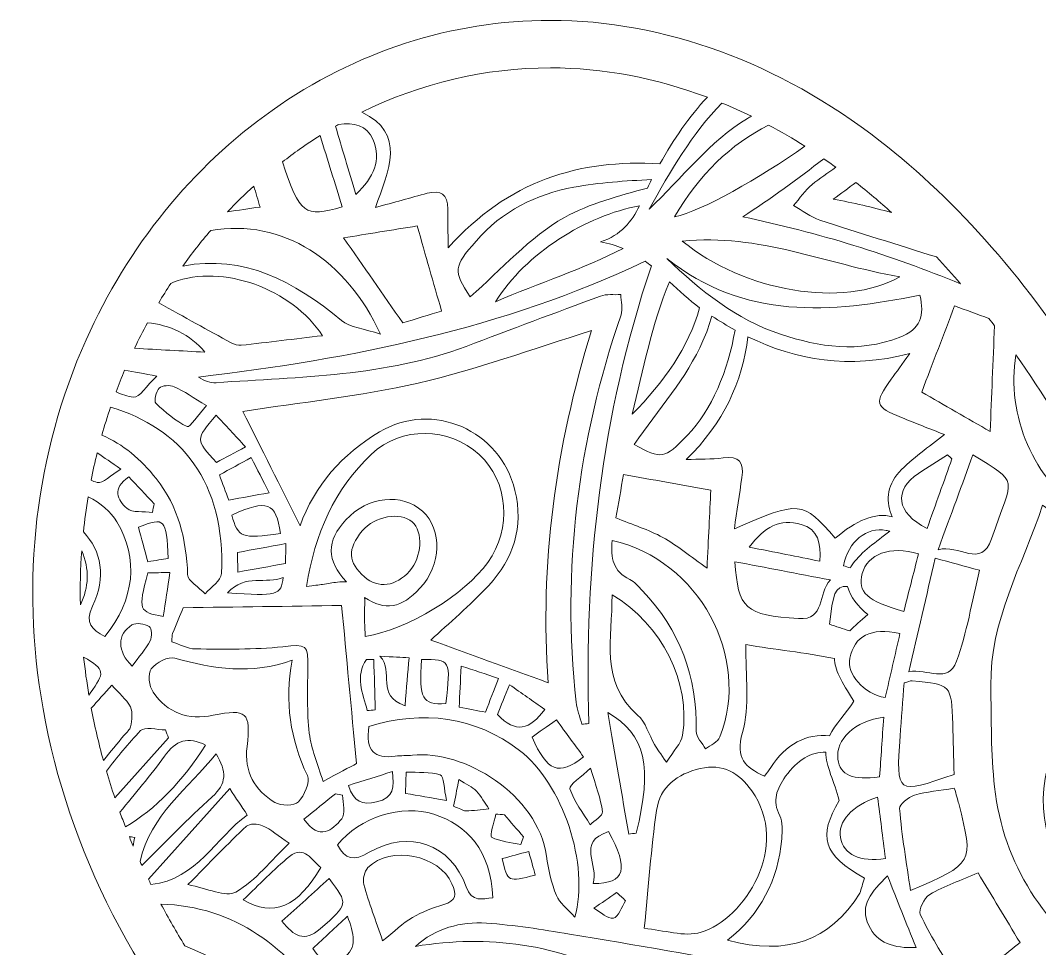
# Model space of a CAD drawing. Extents: x 49 to 10099, y -910 to -90.
# Drawn here: x 5768.9 to 6198, y -482.6 to -91.8 of the extents above; entities that cross this region are included whole.
import ezdxf

# ---------------------------------------------------------------- set-up
doc = ezdxf.new("R2010")
doc.units = 0
doc.header["$MEASUREMENT"] = 0
doc.layers.add('Layer 1', color=7, linetype='Continuous')

msp = doc.modelspace()

# ---------------------------------------------------------------- linework, layer by layer
at = {"layer": 'Layer 1', "lineweight": 0}
for points, knots in [([(6643.48, -226.33), (6625.85, -186.9), (6598.75, -153.49), (6565.11, -129.71), (6530.04, -104.91), (6489.53, -91.8), (6447.95, -91.8), (6400.05, -91.8), (6352.03, -109.39), (6309.06, -142.66), (6276.36, -167.98), (6246.49, -202.19), (6220, -244.61), (6193.52, -202.2), (6163.66, -168), (6130.95, -142.67), (6087.98, -109.4), (6039.95, -91.81), (5992.04, -91.8), (5950.47, -91.8), (5909.96, -104.91), (5874.9, -129.69), (5841.25, -153.47), (5814.15, -186.88), (5796.52, -226.31), (5775.14, -274.13), (5768.87, -327.84), (5778.41, -381.63), (5788.97, -441.15), (5817.77, -497.53), (5864, -549.22), (6017.89, -721.22), (6194.96, -885.08), (6196.74, -886.72), (6196.74, -886.72), (6220.01, -908.2), (6220.01, -908.2), (6220.01, -908.2), (6243.28, -886.71), (6243.28, -886.71), (6245.05, -885.08), (6422.13, -721.22), (6576.01, -549.22), (6622.24, -497.54), (6651.03, -441.16), (6661.59, -381.65), (6671.12, -327.86), (6664.86, -274.15), (6643.48, -226.33)], [0, 0, 0, 0, 1, 1, 1, 2, 2, 2, 3, 3, 3, 4, 4, 4, 5, 5, 5, 6, 6, 6, 7, 7, 7, 8, 8, 8, 9, 9, 9, 10, 10, 10, 11, 11, 11, 12, 12, 12, 13, 13, 13, 14, 14, 14, 15, 15, 15, 16, 16, 16, 16]), ([(5992.04, -111.8), (5992.04, -111.8), (5992.05, -111.8), (5992.06, -111.8), (6014.19, -111.81), (6036.42, -116.01), (6058.13, -124.17), (6050.49, -132.33), (6043.93, -141.82), (6038.13, -152.26), (6004.34, -150.01), (5974.08, -159.5), (5949.04, -187.52), (5948.95, -180.87), (5948.77, -176.05), (5948.85, -171.23), (5948.95, -164.99), (5945.83, -163.13), (5940.2, -164.62), (5933.22, -166.46), (5926.28, -168.42), (5918.36, -170.6), (5923.96, -155.03), (5931.47, -139.31), (5912.58, -130.48), (5937.54, -118.2), (5964.55, -111.8), (5992.04, -111.8)], [0, 0, 0, 0, 1, 1, 1, 2, 2, 2, 3, 3, 3, 4, 4, 4, 5, 5, 5, 6, 6, 6, 7, 7, 7, 8, 8, 8, 9, 9, 9, 9]), ([(6076.66, -132.15), (6076.12, -132.46), (6075.58, -132.75), (6075.06, -133.07), (6059.26, -142.54), (6047.26, -158.34), (6033.68, -171.29), (6042.57, -155.42), (6051.61, -139.46), (6064.3, -126.6), (6068.44, -128.31), (6072.56, -130.16), (6076.66, -132.15)], [0, 0, 0, 0, 1, 1, 1, 2, 2, 2, 3, 3, 3, 4, 4, 4, 4]), ([(5902.79, -135.65), (5909.41, -134.77), (5914.74, -135.86), (5917.36, -142.09), (5920.96, -150.67), (5917.78, -157.79), (5910.1, -165.09), (5907.01, -154.69), (5904.33, -145.7), (5901.56, -136.35), (5901.97, -136.11), (5902.38, -135.89), (5902.79, -135.65)], [0, 0, 0, 0, 1, 1, 1, 2, 2, 2, 3, 3, 3, 4, 4, 4, 4]), ([(6044.34, -174.57), (6054.74, -156.65), (6067.93, -143.95), (6083.93, -135.88), (6089.08, -138.62), (6094.18, -141.6), (6099.23, -144.8), (6080.21, -158.2), (6055.71, -172.11), (6044.34, -174.57)], [0, 0, 0, 0, 1, 1, 1, 2, 2, 2, 3, 3, 3, 3]), ([(5886.44, -146.03), (5889.28, -144.02), (5892.16, -142.1), (5895.07, -140.26), (5898.25, -150.5), (5901.34, -160.43), (5904.42, -170.34), (5888.4, -174.8), (5886.65, -173.58), (5879.21, -151.42), (5881.59, -149.57), (5883.99, -147.76), (5886.44, -146.03)], [0, 0, 0, 0, 1, 1, 1, 2, 2, 2, 3, 3, 3, 4, 4, 4, 4]), ([(6105.49, -175.93), (6121.83, -181.23), (6138.26, -186.27), (6154.65, -191.43), (6158.06, -195.07), (6161.43, -198.83), (6164.76, -202.7), (6135.36, -190.73), (6104.93, -181.07), (6073.02, -174.53), (6084.88, -166.82), (6096.23, -158.64), (6107.14, -150.03), (6108.85, -151.21), (6110.54, -152.41), (6112.23, -153.64), (6108.84, -155.99), (6105.47, -158.37), (6102.24, -160.92), (6099.2, -163.32), (6097.01, -166.8), (6094.44, -169.79), (6098.11, -171.87), (6101.56, -174.65), (6105.49, -175.93)], [0, 0, 0, 0, 1, 1, 1, 2, 2, 2, 3, 3, 3, 4, 4, 4, 5, 5, 5, 6, 6, 6, 7, 7, 7, 8, 8, 8, 8]), ([(5867.17, -161.55), (5868.06, -164.53), (5868.94, -167.49), (5869.81, -170.4), (5865.18, -171.07), (5860.62, -171.73), (5856.09, -172.39), (5859.66, -168.63), (5863.35, -165.02), (5867.17, -161.55)], [0, 0, 0, 0, 1, 1, 1, 2, 2, 2, 3, 3, 3, 3]), ([(6033, -162.42), (6020.84, -165.68), (6008.63, -168.84), (5997.97, -174.79), (5983.23, -183.02), (5971.54, -196.71), (5958.27, -208.21), (5951.05, -197.06), (5951.16, -195.76), (5960.75, -184.71), (5971.68, -172.1), (5986.03, -164.98), (6001.86, -162.05), (6012.68, -160.06), (6023.74, -159.34), (6034.64, -158.87), (6034.07, -160.04), (6033.53, -161.23), (6033, -162.42)], [0, 0, 0, 0, 1, 1, 1, 2, 2, 2, 3, 3, 3, 4, 4, 4, 5, 5, 5, 6, 6, 6, 6]), ([(6135.66, -172.72), (6127.69, -170.52), (6119.54, -168.61), (6111.18, -167.04), (6114.4, -164.74), (6117.56, -162.4), (6120.68, -160.04), (6125.75, -164.04), (6130.74, -168.26), (6135.66, -172.72)], [0, 0, 0, 0, 1, 1, 1, 2, 2, 2, 3, 3, 3, 3]), ([(6022.67, -187.84), (6005.83, -196.47), (5987.43, -202.38), (5968.9, -210.29), (5981.67, -189.82), (6007.28, -173.91), (6029.56, -169.9), (6026.28, -176.41), (6021.94, -182.25), (6013.15, -185.07), (6016.61, -185.63), (6019.75, -186.59), (6022.67, -187.84)], [0, 0, 0, 0, 1, 1, 1, 2, 2, 2, 3, 3, 3, 4, 4, 4, 4]), ([(5920.54, -223.95), (5913.6, -221.6), (5907.72, -221.17), (5904.03, -218.11), (5884.15, -201.6), (5862.98, -190.3), (5837.24, -195.25), (5840.96, -190.05), (5844.88, -185.05), (5849, -180.24), (5879.55, -175.14), (5906.06, -192.72), (5920.54, -223.95)], [0, 0, 0, 0, 1, 1, 1, 2, 2, 2, 3, 3, 3, 4, 4, 4, 4]), ([(5929.9, -219.17), (5921.35, -206.91), (5913.4, -195.49), (5904.96, -183.38), (5914.68, -181.8), (5925.61, -180.03), (5935.95, -178.35), (5939.55, -190.9), (5942.74, -202.03), (5946.23, -214.19), (5941.2, -215.72), (5934.77, -217.68), (5929.9, -219.17)], [0, 0, 0, 0, 1, 1, 1, 2, 2, 2, 3, 3, 3, 4, 4, 4, 4]), ([(6047.58, -184.7), (6080.07, -181.5), (6107.84, -194.28), (6139.12, -199.78), (6115.62, -213.27), (6073.34, -205.99), (6047.58, -184.7)], [0, 0, 0, 0, 1, 1, 1, 2, 2, 2, 2]), ([(6147.64, -207.55), (6149.6, -216.03), (6148.11, -221.8), (6138.96, -225.3), (6121.89, -231.84), (6105.41, -229.43), (6088.88, -223.93), (6070.22, -217.71), (6055.32, -205.7), (6041.08, -192.07), (6073.62, -218.02), (6110.03, -215.04), (6147.64, -207.55)], [0, 0, 0, 0, 1, 1, 1, 2, 2, 2, 3, 3, 3, 4, 4, 4, 4]), ([(5833.35, -202.02), (5853.79, -194.21), (5883.35, -204.76), (5896.05, -224.56), (5884.35, -225.96), (5873.14, -227.36), (5861.9, -228.58), (5860.51, -228.73), (5858.86, -228.23), (5857.6, -227.54), (5847.82, -222.24), (5838.08, -216.82), (5827.11, -210.77), (5828.77, -207.99), (5830.46, -205.25), (5832.22, -202.56), (5832.59, -202.35), (5832.96, -202.16), (5833.35, -202.02)], [0, 0, 0, 0, 1, 1, 1, 2, 2, 2, 3, 3, 3, 4, 4, 4, 5, 5, 5, 6, 6, 6, 6]), ([(6031.97, -193.21), (6032.85, -193.85), (6033.72, -194.51), (6034.57, -195.19), (6013.33, -258.07), (6006.3, -322.35), (6008.19, -387.92), (6007.22, -388), (6006.24, -388.08), (6005.26, -388.15), (6004.47, -385.06), (6003.28, -382), (6002.93, -378.86), (5996.72, -323.06), (6003.58, -268.78), (6021.78, -215.77), (6022.64, -213.25), (6021.72, -210.1), (6021.64, -207.25), (6018.8, -207.43), (6015.73, -206.96), (6013.17, -207.9), (5994.23, -214.81), (5975.41, -222.06), (5956.51, -229.09), (5922.54, -241.71), (5886.73, -241.9), (5851.27, -244.35), (5848.94, -244.51), (5846.56, -243.77), (5843.91, -241.99), (5908.71, -234.3), (5972.1, -221.66), (6031.97, -193.21)], [0, 0, 0, 0, 1, 1, 1, 2, 2, 2, 3, 3, 3, 4, 4, 4, 5, 5, 5, 6, 6, 6, 7, 7, 7, 8, 8, 8, 9, 9, 9, 10, 10, 10, 11, 11, 11, 11]), ([(6042.17, -201.83), (6046.33, -205.68), (6050.4, -209.57), (6054.89, -212.83), (6050.23, -229.46), (6039.89, -244.1), (6026.49, -257.65), (6031.01, -238.78), (6034.86, -219.68), (6042.17, -201.83)], [0, 0, 0, 0, 1, 1, 1, 2, 2, 2, 3, 3, 3, 3]), ([(6177.21, -264.91), (6167.78, -259.48), (6157.84, -253.75), (6148.39, -248.31), (6153.25, -235.61), (6157.59, -224.23), (6162.26, -212.03), (6166.92, -213.73), (6172.16, -215.64), (6176.68, -217.29), (6177.47, -218.31), (6178.26, -219.33), (6179.05, -220.37), (6178.42, -235.73), (6177.83, -250), (6177.21, -264.91)], [0, 0, 0, 0, 1, 1, 1, 2, 2, 2, 3, 3, 3, 4, 4, 4, 5, 5, 5, 5]), ([(6027.37, -270.37), (6037.43, -255.65), (6049.47, -242.37), (6056.29, -226.8), (6057.78, -223.4), (6058.98, -219.87), (6060.01, -216.3), (6063.24, -218.41), (6066.5, -220.38), (6069.8, -222.19), (6066.9, -239.13), (6059.96, -255.99), (6049.75, -266.49), (6039.84, -276.67), (6039.04, -276.78), (6027.37, -270.37)], [0, 0, 0, 0, 1, 1, 1, 2, 2, 2, 3, 3, 3, 4, 4, 4, 5, 5, 5, 5]), ([(5822.38, -219.1), (5831.61, -219.94), (5840.44, -224.08), (5846.55, -231.52), (5836.8, -230.97), (5827.03, -230.43), (5816.93, -229.86), (5818.66, -226.21), (5820.48, -222.63), (5822.38, -219.1)], [0, 0, 0, 0, 1, 1, 1, 2, 2, 2, 3, 3, 3, 3]), ([(5991.06, -370.67), (5974.21, -364.54), (5957.68, -358.53), (5941.69, -352.72), (5949.24, -345.67), (5958.21, -338.23), (5966.06, -329.76), (5976.46, -318.53), (5980.85, -305.23), (5977.1, -289.7), (5970.96, -264.32), (5942.5, -251.74), (5920.03, -265.11), (5904.4, -274.41), (5892.75, -287.5), (5886.63, -304.62), (5878.35, -288.04), (5870.23, -271.79), (5862.56, -256.44), (5886.58, -252.7), (5911.85, -250.18), (5936.4, -244.53), (5960.6, -238.97), (5984.08, -230.24), (6009.37, -222.44), (5994.02, -271.85), (5987.6, -321.11), (5991.06, -370.67)], [0, 0, 0, 0, 1, 1, 1, 2, 2, 2, 3, 3, 3, 4, 4, 4, 5, 5, 5, 6, 6, 6, 7, 7, 7, 8, 8, 8, 9, 9, 9, 9]), ([(6138.84, -282.08), (6133.42, -288.01), (6133.41, -294.9), (6135.97, -300.86), (6129.18, -298.77), (6120.45, -302.42), (6111.98, -309.87), (6098.06, -293.98), (6097.15, -293.89), (6069.5, -305.91), (6070.59, -298.46), (6071.6, -291.34), (6072.69, -284.23), (6073.64, -278), (6071.54, -275.13), (6064.8, -276.01), (6059.86, -276.65), (6054.81, -276.51), (6049.18, -276.74), (6065.06, -261.38), (6072.86, -243.93), (6075.21, -225), (6095.6, -234.97), (6117.64, -238.75), (6143.36, -232.13), (6140.07, -236.69), (6137.83, -239.79), (6135.59, -242.89), (6128.24, -253.09), (6128.58, -254.42), (6139.92, -259.04), (6145.78, -261.42), (6151.69, -263.71), (6157.96, -266.2), (6151.41, -271.53), (6144.33, -276.07), (6138.84, -282.08)], [0, 0, 0, 0, 1, 1, 1, 2, 2, 2, 3, 3, 3, 4, 4, 4, 5, 5, 5, 6, 6, 6, 7, 7, 7, 8, 8, 8, 9, 9, 9, 10, 10, 10, 11, 11, 11, 12, 12, 12, 12]), ([(6221.51, -281.67), (6227.84, -288.42), (6235.63, -294.13), (6245.15, -298.66), (6246.67, -299.39), (6248.2, -302.77), (6247.72, -304.29), (6247.2, -305.94), (6243.94, -308.26), (6242.57, -307.87), (6233.85, -305.35), (6224.46, -303.56), (6216.9, -298.92), (6195.64, -285.88), (6183.87, -257.87), (6188.06, -232.64), (6199.25, -248.46), (6209.91, -265.73), (6220.01, -284.43), (6220.5, -283.5), (6221.01, -282.59), (6221.51, -281.67)], [0, 0, 0, 0, 1, 1, 1, 2, 2, 2, 3, 3, 3, 4, 4, 4, 5, 5, 5, 6, 6, 6, 7, 7, 7, 7]), ([(5812.76, -239.14), (5816.66, -239.8), (5820.95, -240.62), (5826.34, -241.57), (5821.93, -245.75), (5818.97, -250.69), (5816.48, -250.46), (5814, -250.23), (5811.56, -249.35), (5809.16, -248.22), (5810.3, -245.17), (5811.49, -242.14), (5812.76, -239.14)], [0, 0, 0, 0, 1, 1, 1, 2, 2, 2, 3, 3, 3, 4, 4, 4, 4]), ([(5827.35, -246.65), (5828.51, -245.48), (5831.85, -245.27), (5833.58, -246.05), (5837.86, -247.98), (5841.77, -250.73), (5847.28, -254.01), (5843.97, -257.69), (5840.1, -263.32), (5839.13, -262.86), (5834.24, -260.52), (5829.85, -256.87), (5825.91, -253.03), (5825.02, -252.17), (5825.99, -248.04), (5827.35, -246.65)], [0, 0, 0, 0, 1, 1, 1, 2, 2, 2, 3, 3, 3, 4, 4, 4, 5, 5, 5, 5]), ([(5853.56, -324.77), (5853.44, -327.68), (5849.09, -330.41), (5846.71, -333.23), (5844.12, -330.56), (5839.42, -327.96), (5839.31, -325.19), (5838.75, -310.32), (5835.46, -296.63), (5826.08, -284.77), (5819.58, -276.54), (5812.05, -270.24), (5803.19, -266.46), (5804.32, -262.48), (5805.54, -258.54), (5806.87, -254.64), (5836.5, -263.56), (5855.22, -286.08), (5853.56, -324.77)], [0, 0, 0, 0, 1, 1, 1, 2, 2, 2, 3, 3, 3, 4, 4, 4, 5, 5, 5, 6, 6, 6, 6]), ([(5851.33, -258.08), (5855.29, -262.33), (5859.17, -266.51), (5863.69, -271.37), (5859.01, -273.87), (5855.18, -275.92), (5851.48, -277.9), (5842.47, -268.39), (5842.47, -268.33), (5851.33, -258.08)], [0, 0, 0, 0, 1, 1, 1, 2, 2, 2, 3, 3, 3, 3]), ([(5906.13, -328.16), (5905.02, -328.15), (5903.8, -328.22), (5902.4, -328.36), (5900.31, -328.58), (5898.24, -329.02), (5896.15, -329.31), (5894.38, -329.56), (5892.61, -329.75), (5889.36, -330.14), (5892.76, -307.98), (5901.16, -289.3), (5916.69, -274.48), (5929.19, -262.55), (5949.43, -263.08), (5962.06, -274.63), (5974.34, -285.85), (5975.93, -305.83), (5965.69, -320.05), (5955.88, -333.65), (5932.13, -348.24), (5914.05, -351.25), (5913.94, -347.13), (5913.53, -343.1), (5913.8, -339.12), (5913.91, -337.47), (5913.93, -336.05), (5913.83, -334.81), (5922.39, -340.58), (5929.36, -339.29), (5937.13, -330.91), (5946.18, -321.12), (5946.68, -306.32), (5938.2, -298.52), (5929.59, -290.59), (5915.09, -292.21), (5905.95, -302.12), (5897.69, -311.07), (5897.71, -319.17), (5906.13, -328.16)], [0, 0, 0, 0, 1, 1, 1, 2, 2, 2, 3, 3, 3, 4, 4, 4, 5, 5, 5, 6, 6, 6, 7, 7, 7, 8, 8, 8, 9, 9, 9, 10, 10, 10, 11, 11, 11, 12, 12, 12, 13, 13, 13, 13]), ([(5801.22, -273.87), (5804.28, -275.99), (5807.06, -277.91), (5811.14, -280.73), (5807.01, -283.21), (5803.63, -286.91), (5801.24, -286.36), (5800.19, -286.11), (5799.34, -285.8), (5798.65, -285.42), (5799.41, -281.55), (5800.27, -277.7), (5801.22, -273.87)], [0, 0, 0, 0, 1, 1, 1, 2, 2, 2, 3, 3, 3, 4, 4, 4, 4]), ([(5866.07, -275.92), (5868.66, -280.97), (5870.91, -285.36), (5873.64, -290.69), (5867.63, -291.78), (5862.42, -292.73), (5856.61, -293.79), (5855.28, -290.2), (5854.06, -286.95), (5852.67, -283.2), (5857.2, -280.74), (5861.27, -278.53), (5866.07, -275.92)], [0, 0, 0, 0, 1, 1, 1, 2, 2, 2, 3, 3, 3, 4, 4, 4, 4]), ([(6150.65, -305.73), (6137.58, -299.19), (6136.52, -289.59), (6146.99, -282.55), (6151, -279.86), (6155.14, -277.35), (6159.22, -274.75), (6159.85, -275.3), (6160.49, -275.85), (6161.12, -276.41), (6157.72, -285.94), (6154.31, -295.47), (6150.65, -305.73)], [0, 0, 0, 0, 1, 1, 1, 2, 2, 2, 3, 3, 3, 4, 4, 4, 4]), ([(6177.78, -310.15), (6173.45, -322.87), (6164.03, -312.12), (6155.33, -314.68), (6160.83, -299.65), (6165.37, -287.24), (6169.96, -274.7), (6189.8, -287.2), (6187.02, -282.98), (6177.78, -310.15)], [0, 0, 0, 0, 1, 1, 1, 2, 2, 2, 3, 3, 3, 3]), ([(6059.58, -289.57), (6059.12, -299.24), (6058.59, -310.21), (6058, -322.45), (6051.06, -317.56), (6045.55, -312.93), (6039.36, -309.52), (6033.39, -306.23), (6026.72, -304.21), (6019.62, -301.33), (6020.68, -295.37), (6021.8, -288.98), (6022.85, -283.04), (6035.09, -285.22), (6046.72, -287.28), (6059.58, -289.57)], [0, 0, 0, 0, 1, 1, 1, 2, 2, 2, 3, 3, 3, 4, 4, 4, 5, 5, 5, 5]), ([(5814.54, -284.03), (5818.05, -287.75), (5821.64, -291.56), (5825.23, -295.36), (5824.98, -296.56), (5824.73, -297.75), (5824.47, -298.95), (5820.78, -298.47), (5816.03, -299.24), (5813.65, -297.21), (5809.81, -293.95), (5807.25, -288.84), (5814.54, -284.03)], [0, 0, 0, 0, 1, 1, 1, 2, 2, 2, 3, 3, 3, 4, 4, 4, 4]), ([(5809.55, -303.01), (5818.7, -318.53), (5817.08, -335.42), (5804.5, -351.28), (5798.86, -348.09), (5795.95, -345.73), (5799.29, -338.51), (5804.97, -326.26), (5803.11, -315.14), (5795.4, -307.22), (5795.91, -302.27), (5796.57, -297.35), (5797.38, -292.46), (5802.67, -294.95), (5806.94, -298.59), (5809.55, -303.01)], [0, 0, 0, 0, 1, 1, 1, 2, 2, 2, 3, 3, 3, 4, 4, 4, 5, 5, 5, 5]), ([(5857.88, -300.1), (5872.83, -293.3), (5876.5, -294.68), (5878.4, -307.84), (5862, -310.2), (5860.56, -309.65), (5857.88, -300.1)], [0, 0, 0, 0, 1, 1, 1, 2, 2, 2, 2]), ([(6245.61, -334.38), (6244.39, -334.55), (6243.47, -334.79), (6242.56, -334.78), (6220.67, -334.6), (6208.63, -350.04), (6213.49, -371.46), (6214.26, -374.86), (6213.7, -379.49), (6211.9, -382.4), (6198.62, -403.92), (6194.29, -426.29), (6207.71, -448.85), (6221.18, -471.47), (6243.16, -477.87), (6268.25, -476.52), (6271.33, -476.36), (6275.32, -476.97), (6277.51, -478.83), (6297.22, -495.58), (6313.69, -492.79), (6327.58, -468.84), (6331.5, -471.91), (6335.31, -474.88), (6337.07, -476.26), (6337.21, -494.03), (6337.34, -509.93), (6337.49, -527.46), (6297.81, -525.42), (6259.72, -517.23), (6226.62, -492.59), (6200.27, -472.98), (6182.81, -447.75), (6179.08, -414.59), (6177.49, -400.48), (6177.72, -386.13), (6177.49, -371.89), (6177.06, -344.64), (6190.71, -321.58), (6199.32, -295.99), (6206.65, -301.15), (6212.65, -305.79), (6219.06, -309.75), (6223.6, -312.55), (6228.55, -315.95), (6233.57, -316.42), (6245.82, -317.57), (6245.75, -325.51), (6245.61, -334.38)], [0, 0, 0, 0, 1, 1, 1, 2, 2, 2, 3, 3, 3, 4, 4, 4, 5, 5, 5, 6, 6, 6, 7, 7, 7, 8, 8, 8, 9, 9, 9, 10, 10, 10, 11, 11, 11, 12, 12, 12, 13, 13, 13, 14, 14, 14, 15, 15, 15, 16, 16, 16, 16]), ([(5912.82, -306.77), (5918.05, -300.51), (5928.91, -298.55), (5933.88, -302.98), (5938.55, -307.14), (5937.98, -317.68), (5932.76, -323.65), (5927.06, -330.17), (5919.55, -331.17), (5913.78, -326.16), (5906.76, -320.08), (5906.48, -314.38), (5912.82, -306.77)], [0, 0, 0, 0, 1, 1, 1, 2, 2, 2, 3, 3, 3, 4, 4, 4, 4]), ([(5822.52, -319.72), (5821.15, -314.69), (5819.85, -309.94), (5818.58, -305.26), (5829.71, -300.78), (5830.43, -301.55), (5831.05, -318.42), (5828.58, -318.79), (5826.04, -319.18), (5822.52, -319.72)], [0, 0, 0, 0, 1, 1, 1, 2, 2, 2, 3, 3, 3, 3]), ([(6075.81, -313.6), (6082.01, -305.11), (6088.77, -301.41), (6097.68, -304.01), (6104.71, -306.05), (6106.09, -311.86), (6105.53, -319.52), (6095.98, -317.62), (6086.69, -315.77), (6075.81, -313.6)], [0, 0, 0, 0, 1, 1, 1, 2, 2, 2, 3, 3, 3, 3]), ([(6119.38, -320.7), (6118.99, -321.25), (6118.65, -321.8), (6118.36, -322.34), (6117.38, -322.03), (6116.4, -321.73), (6115.42, -321.42), (6117.52, -311.14), (6125.18, -305.01), (6133.49, -306.56), (6134.01, -306.65), (6134.48, -306.77), (6134.93, -306.91), (6129.12, -311.46), (6123.2, -315.34), (6119.38, -320.7)], [0, 0, 0, 0, 1, 1, 1, 2, 2, 2, 3, 3, 3, 4, 4, 4, 5, 5, 5, 5]), ([(5880.66, -312.11), (5880.6, -315.22), (5880.56, -317.5), (5880.51, -320.5), (5873.81, -321.71), (5867.49, -322.85), (5860.45, -324.11), (5860.38, -320.96), (5860.31, -318.43), (5860.25, -315.84), (5867.05, -314.6), (5873.17, -313.48), (5880.66, -312.11)], [0, 0, 0, 0, 1, 1, 1, 2, 2, 2, 3, 3, 3, 4, 4, 4, 4]), ([(6063.44, -393.53), (6062.61, -395.67), (6059.45, -396.9), (6057.38, -398.55), (6056, -396.07), (6053.38, -393.56), (6053.44, -391.12), (6053.96, -368.22), (6046.58, -348.49), (6030.76, -331.94), (6029.12, -330.22), (6027.51, -328.17), (6025.45, -327.18), (6018.47, -323.85), (6017.27, -318.19), (6018.05, -310.78), (6054.52, -319), (6076.62, -359.76), (6063.44, -393.53)], [0, 0, 0, 0, 1, 1, 1, 2, 2, 2, 3, 3, 3, 4, 4, 4, 5, 5, 5, 6, 6, 6, 6]), ([(6140.88, -340.64), (6125.34, -336.34), (6121.3, -332.54), (6123.36, -324.76), (6125.54, -316.51), (6134.97, -312.9), (6147.02, -316.43), (6144.87, -324.91), (6142.88, -332.77), (6140.88, -340.64)], [0, 0, 0, 0, 1, 1, 1, 2, 2, 2, 3, 3, 3, 3]), ([(5794.71, -315.17), (5798, -322.72), (5797.74, -330.5), (5794.14, -337.83), (5793.99, -330.23), (5794.18, -322.67), (5794.71, -315.17)], [0, 0, 0, 0, 1, 1, 1, 2, 2, 2, 2]), ([(6109.93, -327.4), (6104.48, -333.15), (6107.91, -344.41), (6096.58, -343.71), (6074.13, -342.32), (6070.97, -339.36), (6069.76, -319.77), (6082.84, -322.25), (6095.62, -324.68), (6109.93, -327.4)], [0, 0, 0, 0, 1, 1, 1, 2, 2, 2, 3, 3, 3, 3]), ([(6163.05, -361.68), (6159.59, -371.26), (6150.79, -364.62), (6143.02, -366.06), (6146.83, -349.59), (6150.34, -334.39), (6154.07, -318.25), (6160.63, -320.03), (6166.25, -321.56), (6172.78, -323.33), (6169.48, -336.79), (6167.4, -349.64), (6163.05, -361.68)], [0, 0, 0, 0, 1, 1, 1, 2, 2, 2, 3, 3, 3, 4, 4, 4, 4]), ([(5831.87, -324.24), (5830.87, -330.74), (5829.95, -336.75), (5829.03, -342.78), (5818.7, -340.97), (5818.42, -340.18), (5822.49, -324.46), (5825.67, -324.39), (5828.29, -324.33), (5831.87, -324.24)], [0, 0, 0, 0, 1, 1, 1, 2, 2, 2, 3, 3, 3, 3]), ([(5879.57, -326.35), (5878.69, -333.85), (5877.15, -334.27), (5856.06, -332.9), (5863.68, -324.42), (5872.44, -329.52), (5879.57, -326.35)], [0, 0, 0, 0, 1, 1, 1, 2, 2, 2, 2]), ([(6117.16, -330.13), (6118.13, -334.54), (6121.72, -338.51), (6125.69, -341.96), (6122.65, -344.59), (6120.14, -346.84), (6118.11, -348.86), (6115.23, -347.93), (6112.36, -347), (6109.5, -346.08), (6111.14, -333.58), (6111.66, -329.73), (6117.16, -330.13)], [0, 0, 0, 0, 1, 1, 1, 2, 2, 2, 3, 3, 3, 4, 4, 4, 4]), ([(6018, -333.69), (6039, -345.94), (6051.26, -370.72), (6047.69, -392.76), (6047.11, -396.29), (6043.86, -399.38), (6040.91, -404.21), (6038.38, -400.44), (6037.03, -398.66), (6035.92, -396.73), (6033.52, -392.57), (6032.16, -387.3), (6028.76, -384.31), (6012.66, -370.19), (6018.21, -352.08), (6018, -333.69)], [0, 0, 0, 0, 1, 1, 1, 2, 2, 2, 3, 3, 3, 4, 4, 4, 5, 5, 5, 5]), ([(5904.15, -338.18), (5906.15, -359.54), (5908.19, -381.27), (5910.39, -404.74), (5907.48, -406.29), (5902.86, -408.75), (5896.3, -412.24), (5894.1, -404.83), (5891.3, -398.53), (5890.53, -391.99), (5889.49, -383.06), (5889.77, -373.94), (5889.91, -364.91), (5890.07, -354.41), (5889.39, -354.48), (5879.45, -355.53), (5867.26, -356.81), (5854.87, -356.57), (5842.58, -356.46), (5839.23, -356.42), (5835.9, -354.47), (5832.61, -353.41), (5832.78, -351.69), (5832.67, -350.73), (5832.99, -349.93), (5834.52, -346.03), (5836.17, -342.18), (5837.44, -339.12), (5859.93, -338.8), (5881.82, -338.49), (5904.15, -338.18)], [0, 0, 0, 0, 1, 1, 1, 2, 2, 2, 3, 3, 3, 4, 4, 4, 5, 5, 5, 6, 6, 6, 7, 7, 7, 8, 8, 8, 9, 9, 9, 10, 10, 10, 10]), ([(5823.14, -347.02), (5824.15, -347.57), (5824.41, -351.41), (5823.57, -352.99), (5821.63, -356.62), (5818.8, -359.77), (5815.93, -363.67), (5809.51, -357.63), (5809.58, -350.11), (5815.86, -346.36), (5817.63, -345.31), (5821.13, -345.91), (5823.14, -347.02)], [0, 0, 0, 0, 1, 1, 1, 2, 2, 2, 3, 3, 3, 4, 4, 4, 4]), ([(6133.05, -376.97), (6123.82, -375.33), (6116.68, -366.88), (6118.1, -360.4), (6120.19, -350.88), (6126.79, -347.39), (6139.23, -349.95), (6137.17, -358.99), (6135.1, -368.01), (6133.05, -376.97)], [0, 0, 0, 0, 1, 1, 1, 2, 2, 2, 3, 3, 3, 3]), ([(6074.39, -354.63), (6086.49, -356.72), (6099.18, -357.95), (6111.61, -360.53), (6111.68, -364.97), (6114.55, -370.13), (6119.82, -378.51), (6116.49, -383.58), (6111.99, -388.17), (6109.6, -393.07), (6100.18, -391.87), (6090.96, -396.63), (6084.82, -406.44), (6084.06, -407.66), (6083.12, -408.78), (6082.22, -410.01), (6073.95, -406.19), (6069.78, -402.63), (6072.93, -391.65), (6076.12, -380.51), (6074.1, -367.87), (6074.39, -354.63)], [0, 0, 0, 0, 1, 1, 1, 2, 2, 2, 3, 3, 3, 4, 4, 4, 5, 5, 5, 6, 6, 6, 7, 7, 7, 7]), ([(5795.52, -359.87), (5804.69, -365.19), (5804.46, -366.45), (5798.28, -375.09), (5798.1, -375.35), (5797.91, -375.61), (5797.73, -375.87), (5796.83, -370.53), (5796.09, -365.2), (5795.52, -359.87)], [0, 0, 0, 0, 1, 1, 1, 2, 2, 2, 3, 3, 3, 3]), ([(5824.01, -364.82), (5825.95, -362.18), (5831.12, -359.51), (5833.92, -360.3), (5850.17, -364.91), (5866.29, -367.37), (5883.33, -361.26), (5880.09, -378.78), (5882.53, -394.47), (5889.71, -409.79), (5890.96, -412.45), (5888.47, -418.25), (5885.92, -420.84), (5884.19, -422.59), (5878.54, -422.59), (5876.03, -421.08), (5867.46, -415.91), (5863.08, -408.25), (5864.31, -397.59), (5865.99, -383.02), (5864.15, -381.55), (5850.07, -384.39), (5839.52, -386.51), (5830.75, -383.46), (5824.74, -374.66), (5823.05, -372.19), (5822.48, -366.89), (5824.01, -364.82)], [0, 0, 0, 0, 1, 1, 1, 2, 2, 2, 3, 3, 3, 4, 4, 4, 5, 5, 5, 6, 6, 6, 7, 7, 7, 8, 8, 8, 9, 9, 9, 9]), ([(5932.51, -360.19), (5931.97, -366.68), (5931.49, -372.53), (5930.84, -380.39), (5918.2, -376.01), (5926.45, -366.13), (5920.29, -359.54), (5926.21, -359.85), (5929.02, -360), (5932.51, -360.19)], [0, 0, 0, 0, 1, 1, 1, 2, 2, 2, 3, 3, 3, 3]), ([(5914.57, -360.86), (5915.61, -360.86), (5916.65, -360.85), (5917.68, -360.85), (5917.9, -367.95), (5918.12, -375.06), (5918.33, -382.16), (5917.2, -382.23), (5916.07, -382.3), (5914.95, -382.37), (5913.04, -375.16), (5909.7, -367.92), (5914.57, -360.86)], [0, 0, 0, 0, 1, 1, 1, 2, 2, 2, 3, 3, 3, 4, 4, 4, 4]), ([(5937.81, -360.85), (5950.06, -360.88), (5950.22, -361.16), (5947.98, -379.49), (5937.96, -379.99), (5936.61, -377.51), (5937.81, -360.85)], [0, 0, 0, 0, 1, 1, 1, 2, 2, 2, 2]), ([(5964.71, -383.09), (5961.29, -382.45), (5957.88, -381.81), (5953.61, -381.01), (5953.89, -375.52), (5954.15, -370.29), (5954.48, -363.67), (5959.88, -365.46), (5964.52, -366.99), (5970.16, -368.85), (5968.18, -374.02), (5966.6, -378.16), (5964.71, -383.09)], [0, 0, 0, 0, 1, 1, 1, 2, 2, 2, 3, 3, 3, 4, 4, 4, 4]), ([(5798.72, -381.41), (5801.49, -378.3), (5804.32, -375.17), (5807.41, -371.74), (5810.32, -375.03), (5813.48, -377.58), (5815.18, -380.88), (5816.33, -383.12), (5815.71, -386.46), (5815.3, -389.22), (5815.11, -390.5), (5813.52, -391.56), (5812.57, -392.73), (5809.68, -396.27), (5806.79, -399.81), (5803.83, -403.44), (5801.82, -396.15), (5800.12, -388.8), (5798.72, -381.41)], [0, 0, 0, 0, 1, 1, 1, 2, 2, 2, 3, 3, 3, 4, 4, 4, 5, 5, 5, 6, 6, 6, 6]), ([(5974.81, -371.51), (5980.06, -375.2), (5984.57, -378.36), (5989.65, -381.92), (5983.46, -390.46), (5977.33, -392.19), (5969.76, -384.12), (5971.25, -380.39), (5972.87, -376.35), (5974.81, -371.51)], [0, 0, 0, 0, 1, 1, 1, 2, 2, 2, 3, 3, 3, 3]), ([(6139.29, -393.17), (6139.8, -385.65), (6140.43, -378.13), (6141, -370.7), (6142.6, -370.3), (6143.51, -369.83), (6144.37, -369.91), (6160.9, -371.48), (6160.91, -371.49), (6161.44, -388.11), (6161.66, -395.03), (6161.83, -401.95), (6162.04, -409.28), (6137.63, -417.81), (6137.61, -417.81), (6139.29, -393.17)], [0, 0, 0, 0, 1, 1, 1, 2, 2, 2, 3, 3, 3, 4, 4, 4, 5, 5, 5, 5]), ([(5933.97, -401.26), (5931.58, -401.53), (5929.11, -401.24), (5926.75, -401.6), (5918.07, -402.91), (5914.11, -399.51), (5915.62, -389.06), (5938.55, -382.16), (5960.15, -384.8), (5979.02, -399.19), (5997.28, -413.11), (6008.64, -447.48), (6002.32, -469.38), (5999, -465.63), (5995.8, -463.39), (5994.59, -460.35), (5992.5, -455.08), (5991.14, -449.39), (5990.37, -443.75), (5986.84, -417.67), (5955.48, -398.8), (5933.97, -401.26)], [0, 0, 0, 0, 1, 1, 1, 2, 2, 2, 3, 3, 3, 4, 4, 4, 5, 5, 5, 6, 6, 6, 7, 7, 7, 7]), ([(6028.19, -433.99), (6027.14, -434.15), (6026.09, -434.32), (6025.04, -434.49), (6022.17, -417.91), (6019.31, -401.33), (6016.19, -383.29), (6032.29, -392.31), (6035.11, -406.37), (6028.19, -433.99)], [0, 0, 0, 0, 1, 1, 1, 2, 2, 2, 3, 3, 3, 3]), ([(6132.4, -385.2), (6131.78, -394.13), (6131.22, -402.24), (6130.66, -410.29), (6119.54, -411.98), (6113.87, -409.54), (6113.09, -402.91), (6112.09, -394.57), (6120.2, -386.7), (6132.4, -385.2)], [0, 0, 0, 0, 1, 1, 1, 2, 2, 2, 3, 3, 3, 3]), ([(5805.12, -407.92), (5809.6, -402), (5814.42, -396.3), (5819.44, -390.85), (5821.11, -389.04), (5826.37, -390.55), (5829.97, -390.53), (5830.39, -391.66), (5830.81, -392.79), (5831.23, -393.92), (5831.23, -393.92), (5808.64, -419.09), (5808.64, -419.09), (5807.38, -415.38), (5806.21, -411.66), (5805.12, -407.92)], [0, 0, 0, 0, 1, 1, 1, 2, 2, 2, 3, 3, 3, 4, 4, 4, 5, 5, 5, 5]), ([(5984.31, -393.58), (5987.28, -391.47), (5990.38, -389.27), (5994.57, -386.29), (5998.79, -392.05), (6002.41, -397), (6006.01, -401.92), (5995.5, -410.08), (5990.78, -408.16), (5984.31, -393.58)], [0, 0, 0, 0, 1, 1, 1, 2, 2, 2, 3, 3, 3, 3]), ([(5810.8, -425.22), (5817.03, -417.36), (5823.73, -409.84), (5829.49, -401.66), (5834.28, -394.84), (5839.59, -393.21), (5846.83, -396.99), (5837.51, -411.82), (5825.59, -424.1), (5813.15, -431.44), (5812.34, -429.37), (5811.55, -427.3), (5810.8, -425.22)], [0, 0, 0, 0, 1, 1, 1, 2, 2, 2, 3, 3, 3, 4, 4, 4, 4]), ([(5851.28, -400.58), (5855.83, -408.06), (5855.8, -413.2), (5849.61, -418.76), (5839.36, -427.96), (5829.82, -437.95), (5820.03, -447.66), (5819.78, -447.11), (5819.52, -446.55), (5819.27, -446), (5823.63, -426.31), (5839.55, -415.42), (5851.28, -400.58)], [0, 0, 0, 0, 1, 1, 1, 2, 2, 2, 3, 3, 3, 4, 4, 4, 4]), ([(6089.44, -436.43), (6089.73, -433.2), (6089.98, -429.41), (6088.62, -426.71), (6085.37, -420.27), (6087.29, -415.44), (6091.06, -410.1), (6095.95, -403.19), (6102.04, -399.77), (6107.96, -399.94), (6108.09, -405.72), (6111.52, -412.28), (6113.66, -420.27), (6104.7, -435.44), (6106.65, -443.19), (6124.28, -452.96), (6123.54, -455.29), (6122.91, -457.41), (6122.39, -459.37), (6109.38, -479.65), (6091.89, -485.71), (6066.62, -479.14), (6080.56, -468.15), (6087.92, -453.77), (6089.44, -436.43)], [0, 0, 0, 0, 1, 1, 1, 2, 2, 2, 3, 3, 3, 4, 4, 4, 5, 5, 5, 6, 6, 6, 7, 7, 7, 8, 8, 8, 8]), ([(6008.77, -430.47), (6005.78, -425.48), (6001.98, -420.75), (6000.29, -415.35), (5999.79, -413.74), (6005.22, -410.28), (6009, -406.64), (6011.18, -414.19), (6013.24, -419.53), (6014, -425.05), (6014.22, -426.59), (6010.62, -428.65), (6008.77, -430.47)], [0, 0, 0, 0, 1, 1, 1, 2, 2, 2, 3, 3, 3, 4, 4, 4, 4]), ([(6076.81, -416.17), (6093.48, -439.54), (6073.62, -470.29), (6055.54, -475.75), (6048.42, -477.9), (6039.73, -474.82), (6031.57, -474.1), (6033.32, -456.69), (6034.48, -440.48), (6036.75, -424.43), (6038.17, -414.38), (6045.57, -409.09), (6055.14, -406.84), (6064.64, -404.6), (6071.4, -408.59), (6076.81, -416.17)], [0, 0, 0, 0, 1, 1, 1, 2, 2, 2, 3, 3, 3, 4, 4, 4, 5, 5, 5, 5]), ([(5925.56, -408.1), (5926.16, -414.58), (5926.38, -419.21), (5918.89, -420.86), (5912.8, -422.21), (5909.24, -421.15), (5907.05, -413.91), (5913.47, -411.9), (5919.32, -410.06), (5925.56, -408.1)], [0, 0, 0, 0, 1, 1, 1, 2, 2, 2, 3, 3, 3, 3]), ([(5948.33, -420.26), (5941.2, -419.03), (5936.8, -418.28), (5931.03, -417.29), (5931.11, -414.7), (5931.18, -412.13), (5931.29, -408.29), (5936.47, -408.59), (5941.41, -408.06), (5945.65, -409.54), (5947.24, -410.1), (5947.21, -415.32), (5948.33, -420.26)], [0, 0, 0, 0, 1, 1, 1, 2, 2, 2, 3, 3, 3, 4, 4, 4, 4]), ([(5966.14, -423.82), (5962.92, -424.11), (5959.69, -424.6), (5956.46, -424.61), (5955.09, -424.61), (5953.71, -423.62), (5951.3, -422.67), (5951.94, -419.36), (5952.61, -415.87), (5953.48, -411.41), (5956.66, -413.48), (5959.15, -414.56), (5960.89, -416.36), (5962.97, -418.53), (5964.42, -421.3), (5966.14, -423.82)], [0, 0, 0, 0, 1, 1, 1, 2, 2, 2, 3, 3, 3, 4, 4, 4, 5, 5, 5, 5]), ([(5822.76, -453.45), (5822.76, -453.45), (5857.02, -415.29), (5857.02, -415.29), (5859.89, -419.6), (5861.83, -422.51), (5864.42, -426.4), (5850.98, -435.98), (5843.51, -453.42), (5823.87, -455.71), (5823.49, -454.96), (5823.13, -454.2), (5822.76, -453.45)], [0, 0, 0, 0, 1, 1, 1, 2, 2, 2, 3, 3, 3, 4, 4, 4, 4]), ([(6143.65, -458.23), (6141.96, -446.41), (6140.03, -435.11), (6139.06, -423.72), (6138.91, -421.96), (6142.83, -418.86), (6145.39, -418.06), (6150.46, -416.5), (6155.89, -416.12), (6162.12, -415.09), (6162.96, -418.01), (6163.53, -419.79), (6163.99, -421.6), (6170.35, -446.74), (6170.34, -446.75), (6143.65, -458.23)], [0, 0, 0, 0, 1, 1, 1, 2, 2, 2, 3, 3, 3, 4, 4, 4, 5, 5, 5, 5]), ([(5904.19, -428), (5900.17, -432.77), (5894.81, -437.53), (5888.26, -428.12), (5892.9, -424.39), (5897.22, -420.91), (5901.54, -417.44), (5902.55, -417.65), (5903.56, -417.86), (5904.57, -418.06), (5904.53, -421.45), (5905.88, -426.01), (5904.19, -428)], [0, 0, 0, 0, 1, 1, 1, 2, 2, 2, 3, 3, 3, 4, 4, 4, 4]), ([(6129.84, -418.89), (6130.92, -427.37), (6131.99, -435.7), (6133.14, -444.68), (6122.28, -446.38), (6115.51, -442.99), (6114.18, -435.9), (6112.93, -429.28), (6119.1, -422.31), (6129.84, -418.89)], [0, 0, 0, 0, 1, 1, 1, 2, 2, 2, 3, 3, 3, 3]), ([(5902.41, -438.96), (5911.7, -427.25), (5929.67, -421.79), (5942.92, -426.06), (5957.11, -430.63), (5966.88, -441.26), (5967.83, -461.31), (5963.29, -461.51), (5959.04, -463.51), (5956.57, -456.57), (5950.26, -438.78), (5932.46, -432.31), (5915.78, -442.08), (5909.11, -445.98), (5905.67, -445.1), (5902.41, -438.96)], [0, 0, 0, 0, 1, 1, 1, 2, 2, 2, 3, 3, 3, 4, 4, 4, 5, 5, 5, 5]), ([(5967.29, -435.73), (5966.42, -435.27), (5968.38, -429.41), (5969.04, -426.03), (5970.27, -426.13), (5971.51, -426.22), (5972.74, -426.32), (5975.38, -429.4), (5978.03, -432.48), (5980.68, -435.55), (5980.31, -436.63), (5979.94, -437.7), (5979.57, -438.78), (5975.4, -437.91), (5970.92, -437.63), (5967.29, -435.73)], [0, 0, 0, 0, 1, 1, 1, 2, 2, 2, 3, 3, 3, 4, 4, 4, 5, 5, 5, 5]), ([(5864.03, -431.14), (5865.33, -429.93), (5868.94, -430.02), (5870.85, -430.89), (5874.35, -432.49), (5877.38, -435.11), (5882.02, -438.27), (5874.41, -445.56), (5868.02, -453.94), (5859.59, -458.83), (5855.43, -461.24), (5847.53, -457.19), (5839.41, -455.71), (5848.76, -446.27), (5856.17, -438.46), (5864.03, -431.14)], [0, 0, 0, 0, 1, 1, 1, 2, 2, 2, 3, 3, 3, 4, 4, 4, 5, 5, 5, 5]), ([(6016.52, -433.4), (6025.15, -449), (6023.74, -455.37), (6010.04, -455.21), (6012.59, -447.62), (6002.84, -437.61), (6016.52, -433.4)], [0, 0, 0, 0, 1, 1, 1, 2, 2, 2, 2]), ([(5817.01, -435.81), (5816.77, -437.04), (5816.61, -438.27), (5816.41, -439.48), (5815.85, -438.15), (5815.3, -436.83), (5814.76, -435.5), (5815.23, -435.55), (5815.92, -435.7), (5817.01, -435.81)], [0, 0, 0, 0, 1, 1, 1, 2, 2, 2, 3, 3, 3, 3]), ([(5882.22, -443.88), (5888.5, -438.82), (5891.41, -445.65), (5895.41, -448.44), (5885.67, -465.1), (5875.38, -469.62), (5862.69, -462.14), (5869.57, -455.63), (5875.51, -449.28), (5882.22, -443.88)], [0, 0, 0, 0, 1, 1, 1, 2, 2, 2, 3, 3, 3, 3]), ([(5915.22, -448.52), (5924.76, -439.01), (5945.28, -443.25), (5950.61, -455.36), (5952.58, -459.84), (5952.43, -462.55), (5947.14, -464.13), (5942.59, -465.5), (5937.99, -467.18), (5933.92, -469.57), (5929.85, -471.96), (5926.41, -475.41), (5921.41, -479.43), (5918.5, -470.9), (5915.64, -463.39), (5913.5, -455.67), (5912.91, -453.56), (5913.71, -450.04), (5915.22, -448.52)], [0, 0, 0, 0, 1, 1, 1, 2, 2, 2, 3, 3, 3, 4, 4, 4, 5, 5, 5, 6, 6, 6, 6]), ([(5982.93, -441.71), (5983.97, -445.55), (5984.8, -448.61), (5985.63, -451.68), (5974.12, -454.7), (5974.12, -454.7), (5971.75, -444.76), (5975.54, -443.73), (5978.92, -442.81), (5982.93, -441.71)], [0, 0, 0, 0, 1, 1, 1, 2, 2, 2, 3, 3, 3, 3]), ([(5898.87, -453.18), (5907.12, -463.92), (5906.95, -464.01), (5895.1, -474.34), (5888.46, -480.14), (5883.97, -477.39), (5879.03, -471.09), (5885.77, -464.99), (5892.29, -459.11), (5898.87, -453.18)], [0, 0, 0, 0, 1, 1, 1, 2, 2, 2, 3, 3, 3, 3]), ([(6133.99, -452.05), (6138.13, -462.46), (6141.81, -471.7), (6146, -482.21), (6136.64, -482.57), (6129.67, -480.28), (6126.07, -472.88), (6122.03, -464.57), (6127.4, -458.57), (6133.99, -452.05)], [0, 0, 0, 0, 1, 1, 1, 2, 2, 2, 3, 3, 3, 3]), ([(6151.76, -459.88), (6157.99, -456.25), (6164.95, -453.87), (6172.11, -450.77), (6178.01, -460.56), (6183.72, -470.02), (6189.79, -480.09), (6183.61, -484.94), (6177.96, -490.13), (6171.52, -494.02), (6169.35, -495.33), (6163.56, -494.53), (6162.23, -492.68), (6156.72, -485.02), (6151.87, -476.8), (6147.8, -468.29), (6146.91, -466.44), (6149.45, -461.23), (6151.76, -459.88)], [0, 0, 0, 0, 1, 1, 1, 2, 2, 2, 3, 3, 3, 4, 4, 4, 5, 5, 5, 6, 6, 6, 6]), ([(6023.71, -462.47), (6022.03, -465.09), (6020.69, -469.45), (6018.58, -469.86), (6016.22, -470.32), (6013.15, -467.21), (6010.4, -465.65), (6013.57, -463.44), (6016.75, -461.24), (6019.93, -459.03), (6021.19, -460.18), (6022.45, -461.32), (6023.71, -462.47)], [0, 0, 0, 0, 1, 1, 1, 2, 2, 2, 3, 3, 3, 4, 4, 4, 4]), ([(5940.35, -602.95), (5926.48, -576.1), (5911.42, -549.74), (5894.79, -524.57), (5880.88, -503.5), (5860.66, -490.98), (5838.12, -481.47), (5834.56, -475.65), (5831.2, -469.79), (5828.06, -463.88), (5859.41, -464.84), (5881.53, -482.37), (5899.21, -507.94), (5901.93, -511.88), (5904.16, -516.27), (5905.94, -520.72), (5913.88, -540.56), (5927, -554.96), (5947.82, -561.44), (5952.82, -562.99), (5954.29, -565.87), (5952.8, -570.95), (5947.01, -590.85), (5951.28, -608.78), (5962.02, -625.93), (5954.81, -618.34), (5947.59, -610.67), (5940.35, -602.95)], [0, 0, 0, 0, 1, 1, 1, 2, 2, 2, 3, 3, 3, 4, 4, 4, 5, 5, 5, 6, 6, 6, 7, 7, 7, 8, 8, 8, 9, 9, 9, 9]), ([(5906.63, -469.03), (5909.16, -476.36), (5911.28, -482.12), (5904.52, -487.07), (5898.94, -491.15), (5895.84, -488.15), (5892.01, -482.63), (5896.92, -478.06), (5901.44, -473.85), (5906.63, -469.03)], [0, 0, 0, 0, 1, 1, 1, 2, 2, 2, 3, 3, 3, 3]), ([(6031.91, -612.61), (6027.48, -618.66), (6019.99, -622.46), (6012.75, -625.49), (6020.3, -614.27), (6028.14, -603.25), (6035.31, -591.8), (6044.99, -576.33), (6048.58, -558.77), (6049.64, -540.97), (6050.87, -520.33), (6041.14, -505.29), (6022.91, -495.5), (5995.29, -480.66), (5966.11, -476.67), (5935.2, -481.7), (5943.82, -474.04), (5954.19, -471.2), (5965.15, -471.93), (5976.84, -472.71), (5988.48, -474.6), (6000.06, -476.52), (6027.69, -481.09), (6055.27, -485.97), (6082.87, -490.74), (6085.18, -491.14), (6087.47, -491.66), (6087.93, -491.75), (6075.18, -521.7), (6062.79, -551.68), (6049.62, -581.32), (6044.76, -592.24), (6038.94, -602.99), (6031.91, -612.61)], [0, 0, 0, 0, 1, 1, 1, 2, 2, 2, 3, 3, 3, 4, 4, 4, 5, 5, 5, 6, 6, 6, 7, 7, 7, 8, 8, 8, 9, 9, 9, 10, 10, 10, 11, 11, 11, 11])]:
    msp.add_open_spline(points, degree=3, knots=knots, dxfattribs=at)

doc.saveas('drawing.dxf')
